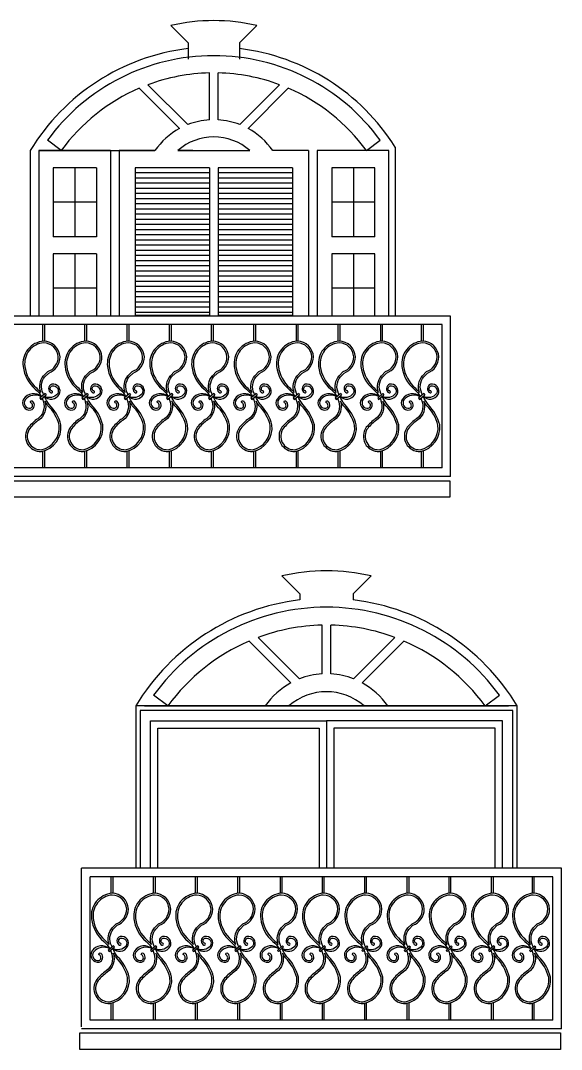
# Model space of a CAD drawing. Header units: millimetres. Extents: x 765.99 to 775.3, y 174.84 to 180.82.
# Drawn here: x 772.15 to 775.3, y 174.84 to 180.82 of the extents above; entities that cross this region are included whole.
import ezdxf

# ---------------------------------------------------------------- set-up
doc = ezdxf.new("R2010")
doc.units = ezdxf.units.MM
doc.header["$MEASUREMENT"] = 0
doc.layers.add('alvenaria', color=5, linetype='Continuous')
doc.layers.add('janela', color=1, linetype='Continuous')

msp = doc.modelspace()

# ---------------------------------------------------------------- linework, layer by layer
at = {"color": 2}
for p, q in [((773.0249, 180.7889), (773.1249, 180.6889)), ((773.5249, 180.7889), (773.4249, 180.6889)), ((773.1249, 180.6889), (773.1249, 180.5934)), ((773.4249, 180.6889), (773.4249, 180.5934)), ((773.2499, 180.2409), (773.2499, 180.5136)), ((773.2999, 180.2409), (773.2999, 180.5136)), ((773.0755, 180.1909), (772.8416, 180.4247)), ((773.1238, 180.2133), (772.8921, 180.4449)), ((773.426, 180.2133), (773.6576, 180.4449)), ((773.4743, 180.1909), (773.7081, 180.4247)), ((772.3875, 180.0622), (772.3073, 180.122)), ((774.1622, 180.0622), (774.2424, 180.122)), ((772.2076, 180.0622), (772.2076, 179.1012)), ((772.2576, 180.0622), (772.2576, 179.1012)), ((772.6749, 180.0622), (772.2576, 180.0622)), ((772.2576, 180.0622), (772.9322, 180.0622)), ((772.6749, 180.0622), (772.6749, 179.1012)), ((772.7249, 180.0622), (772.7249, 179.1012)), ((772.8178, 180.0622), (772.7249, 180.0622)), ((772.9322, 180.0622), (772.8178, 180.0622)), ((773.1537, 180.0622), (773.065, 180.0622)), ((773.065, 180.0622), (773.4847, 180.0622)), ((773.7319, 180.0622), (773.6175, 180.0622)), ((773.8249, 180.0622), (773.7319, 180.0622)), ((773.8249, 180.0622), (773.8249, 179.1012)), ((773.8749, 180.0622), (773.8749, 179.1012)), ((774.2922, 180.0622), (773.8749, 180.0622)), ((774.2922, 179.1012), (774.2922, 180.0622)), ((774.3293, 180.083), (774.3293, 179.1012)), ((774.6518, 179.1012), (771.8613, 179.1012)), ((774.6518, 178.1685), (774.6518, 179.1012)), ((774.6018, 179.0512), (771.9113, 179.0512)), ((772.281, 178.9554), (772.281, 179.0512)), ((772.292, 178.9554), (772.292, 179.0512)), ((772.5249, 178.9554), (772.5249, 179.0512)), ((772.5359, 178.9554), (772.5359, 179.0512)), ((772.7714, 178.9554), (772.7714, 179.0512)), ((772.7824, 178.9554), (772.7824, 179.0512)), ((773.0178, 178.9554), (773.0178, 179.0512)), ((773.0288, 178.9554), (773.0288, 179.0512)), ((773.2617, 178.9554), (773.2617, 179.0512)), ((773.2728, 178.9554), (773.2728, 179.0512)), ((773.5082, 178.9554), (773.5082, 179.0512)), ((773.5192, 178.9554), (773.5192, 179.0512)), ((773.7547, 178.9554), (773.7547, 179.0512)), ((773.7657, 178.9554), (773.7657, 179.0512)), ((773.9986, 178.9554), (773.9986, 179.0512)), ((774.0096, 178.9554), (774.0096, 179.0512)), ((774.245, 178.9554), (774.245, 179.0512)), ((774.2561, 178.9554), (774.2561, 179.0512)), ((774.4832, 178.9554), (774.4832, 179.0512)), ((774.4943, 178.9554), (774.4943, 179.0512)), ((774.6018, 178.2185), (774.6018, 179.0512)), ((772.2938, 178.6509), (772.2634, 178.6235)), ((772.2634, 178.6235), (772.2691, 178.6171)), ((772.2691, 178.6171), (772.2998, 178.6442)), ((772.2938, 178.6509), (772.2998, 178.6442)), ((772.5377, 178.6509), (772.5073, 178.6235)), ((772.5073, 178.6235), (772.513, 178.6171)), ((772.513, 178.6171), (772.5437, 178.6442)), ((772.5377, 178.6509), (772.5437, 178.6442)), ((772.7842, 178.6509), (772.7538, 178.6235)), ((772.7538, 178.6235), (772.7595, 178.6171)), ((772.7595, 178.6171), (772.7902, 178.6442)), ((772.7842, 178.6509), (772.7902, 178.6442)), ((773.0306, 178.6509), (773.0002, 178.6235)), ((773.0002, 178.6235), (773.006, 178.6171)), ((773.006, 178.6171), (773.0366, 178.6442)), ((773.0306, 178.6509), (773.0366, 178.6442)), ((773.2746, 178.6509), (773.2442, 178.6235)), ((773.2442, 178.6235), (773.2499, 178.6171)), ((773.2499, 178.6171), (773.2806, 178.6442)), ((773.2746, 178.6509), (773.2806, 178.6442)), ((773.521, 178.6509), (773.4906, 178.6235)), ((773.4906, 178.6235), (773.4963, 178.6171)), ((773.4963, 178.6171), (773.527, 178.6442)), ((773.521, 178.6509), (773.527, 178.6442)), ((773.7675, 178.6509), (773.7371, 178.6235)), ((773.7371, 178.6235), (773.7428, 178.6171)), ((773.7428, 178.6171), (773.7735, 178.6442)), ((773.7675, 178.6509), (773.7735, 178.6442)), ((774.0114, 178.6509), (773.981, 178.6235)), ((773.981, 178.6235), (773.9867, 178.6171)), ((773.9867, 178.6171), (774.0174, 178.6442)), ((774.0114, 178.6509), (774.0174, 178.6442)), ((774.2579, 178.6509), (774.2275, 178.6235)), ((774.2275, 178.6235), (774.2332, 178.6171)), ((774.2332, 178.6171), (774.2638, 178.6442)), ((774.2579, 178.6509), (774.2638, 178.6442)), ((774.4961, 178.6509), (774.4656, 178.6235)), ((774.4656, 178.6235), (774.4714, 178.6171)), ((774.4714, 178.6171), (774.502, 178.6442)), ((774.4961, 178.6509), (774.502, 178.6442)), ((772.281, 178.2212), (772.281, 178.317)), ((772.292, 178.2212), (772.292, 178.317)), ((772.5249, 178.2212), (772.5249, 178.317)), ((772.5359, 178.2212), (772.5359, 178.317)), ((772.7714, 178.2212), (772.7714, 178.317)), ((772.7824, 178.2212), (772.7824, 178.317)), ((773.0178, 178.2212), (773.0178, 178.317)), ((773.0288, 178.2212), (773.0288, 178.317)), ((773.2617, 178.2212), (773.2617, 178.317)), ((773.2728, 178.2212), (773.2728, 178.317)), ((773.5082, 178.2212), (773.5082, 178.317)), ((773.5192, 178.2212), (773.5192, 178.317)), ((773.7547, 178.2212), (773.7547, 178.317)), ((773.7657, 178.2212), (773.7657, 178.317)), ((773.9986, 178.2212), (773.9986, 178.317)), ((774.0096, 178.2212), (774.0096, 178.317)), ((774.245, 178.2212), (774.245, 178.317)), ((774.2561, 178.2212), (774.2561, 178.317)), ((774.4832, 178.2212), (774.4832, 178.317)), ((774.4943, 178.2212), (774.4943, 178.317)), ((774.6018, 178.2185), (771.9113, 178.2185)), ((774.6518, 178.1685), (771.8613, 178.1685)), ((773.6702, 177.5913), (773.7741, 177.4874)), ((774.1898, 177.5913), (774.0859, 177.4874)), ((773.7741, 177.4874), (773.7741, 177.4519)), ((774.0859, 177.4874), (774.0859, 177.4519)), ((773.904, 177.0219), (773.904, 177.3052)), ((773.956, 177.0219), (773.956, 177.3052)), ((773.773, 176.9932), (773.5323, 177.2339)), ((774.087, 176.9932), (774.3277, 177.2339)), ((773.7228, 176.9699), (773.4798, 177.2129)), ((774.1372, 176.9699), (774.3802, 177.2129)), ((773.0079, 176.8361), (772.9246, 176.8983)), ((774.8521, 176.8361), (774.9354, 176.8983)), ((772.8728, 176.8361), (773.3065, 176.8361)), ((772.9066, 176.8361), (774.9536, 176.8361)), ((772.9066, 176.8361), (774.9536, 176.8361)), ((773.3585, 176.8361), (773.455, 176.8361)), ((773.455, 176.8361), (773.5739, 176.8361)), ((774.1481, 176.8361), (773.7119, 176.8361)), ((774.0559, 176.8361), (774.1481, 176.8361)), ((774.9872, 176.8361), (774.286, 176.8361)), ((774.286, 176.8361), (774.4049, 176.8361)), ((774.4049, 176.8361), (774.5015, 176.8361)), ((774.5535, 176.8361), (774.9872, 176.8361)), ((772.5054, 174.972), (772.5054, 175.8932)), ((775.2959, 175.8932), (772.5054, 175.8932)), ((775.2959, 174.9605), (775.2959, 175.8932)), ((772.5554, 175.0105), (772.5554, 175.8432)), ((775.2459, 175.8432), (772.5554, 175.8432)), ((772.5554, 175.0105), (772.5554, 175.8432)), ((775.2459, 175.8432), (772.5554, 175.8432)), ((772.6786, 175.7474), (772.6786, 175.8432)), ((772.6896, 175.7474), (772.6896, 175.8432)), ((772.925, 175.7474), (772.925, 175.8432)), ((772.936, 175.7474), (772.936, 175.8432)), ((773.1689, 175.7474), (773.1689, 175.8432)), ((773.18, 175.7474), (773.18, 175.8432)), ((773.4154, 175.7474), (773.4154, 175.8432)), ((773.4264, 175.7474), (773.4264, 175.8432)), ((773.6618, 175.7474), (773.6618, 175.8432)), ((773.6729, 175.7474), (773.6729, 175.8432)), ((773.9058, 175.7474), (773.9058, 175.8432)), ((773.9168, 175.7474), (773.9168, 175.8432)), ((774.1522, 175.7474), (774.1522, 175.8432)), ((774.1633, 175.7474), (774.1633, 175.8432)), ((774.3987, 175.7474), (774.3987, 175.8432)), ((774.4097, 175.7474), (774.4097, 175.8432)), ((774.6426, 175.7474), (774.6426, 175.8432)), ((774.6537, 175.7474), (774.6537, 175.8432)), ((774.8891, 175.7474), (774.8891, 175.8432)), ((774.9001, 175.7474), (774.9001, 175.8432)), ((775.1273, 175.7474), (775.1273, 175.8432)), ((775.1383, 175.7474), (775.1383, 175.8432)), ((775.2459, 175.0105), (775.2459, 175.8432)), ((775.2459, 175.0105), (775.2459, 175.8432)), ((772.6914, 175.443), (772.661, 175.4155)), ((772.6667, 175.4091), (772.6974, 175.4362)), ((772.6914, 175.443), (772.6974, 175.4362)), ((772.9378, 175.443), (772.9074, 175.4155)), ((772.9131, 175.4091), (772.9438, 175.4362)), ((772.9378, 175.443), (772.9438, 175.4362)), ((773.1818, 175.443), (773.1514, 175.4155)), ((773.1571, 175.4091), (773.1877, 175.4362)), ((773.1818, 175.443), (773.1877, 175.4362)), ((773.4282, 175.443), (773.3978, 175.4155)), ((773.4035, 175.4091), (773.4342, 175.4362)), ((773.4282, 175.443), (773.4342, 175.4362)), ((773.6747, 175.443), (773.6443, 175.4155)), ((773.65, 175.4091), (773.6807, 175.4362)), ((773.6747, 175.443), (773.6807, 175.4362)), ((773.9186, 175.443), (773.8882, 175.4155)), ((773.8939, 175.4091), (773.9246, 175.4362)), ((773.9186, 175.443), (773.9246, 175.4362)), ((774.1651, 175.443), (774.1346, 175.4155)), ((774.1404, 175.4091), (774.171, 175.4362)), ((774.1651, 175.443), (774.171, 175.4362)), ((774.4115, 175.443), (774.3811, 175.4155)), ((774.3868, 175.4091), (774.4175, 175.4362)), ((774.4115, 175.443), (774.4175, 175.4362)), ((774.6555, 175.443), (774.625, 175.4155)), ((774.6308, 175.4091), (774.6614, 175.4362)), ((774.6555, 175.443), (774.6614, 175.4362)), ((774.9019, 175.443), (774.8715, 175.4155)), ((774.8772, 175.4091), (774.9079, 175.4362)), ((774.9019, 175.443), (774.9079, 175.4362)), ((775.1401, 175.443), (775.1097, 175.4155)), ((775.1154, 175.4091), (775.1461, 175.4362)), ((775.1401, 175.443), (775.1461, 175.4362)), ((772.661, 175.4155), (772.6667, 175.4091)), ((772.9074, 175.4155), (772.9131, 175.4091)), ((773.1514, 175.4155), (773.1571, 175.4091)), ((773.3978, 175.4155), (773.4035, 175.4091)), ((773.6443, 175.4155), (773.65, 175.4091)), ((773.8882, 175.4155), (773.8939, 175.4091)), ((774.1346, 175.4155), (774.1404, 175.4091)), ((774.3811, 175.4155), (774.3868, 175.4091)), ((774.625, 175.4155), (774.6308, 175.4091)), ((774.8715, 175.4155), (774.8772, 175.4091)), ((775.1097, 175.4155), (775.1154, 175.4091)), ((772.6786, 175.0132), (772.6786, 175.109)), ((772.6896, 175.0132), (772.6896, 175.109)), ((772.925, 175.0132), (772.925, 175.109)), ((772.936, 175.0132), (772.936, 175.109)), ((773.1689, 175.0132), (773.1689, 175.109)), ((773.18, 175.0132), (773.18, 175.109)), ((773.4154, 175.0132), (773.4154, 175.109)), ((773.4264, 175.0132), (773.4264, 175.109)), ((773.6618, 175.0132), (773.6618, 175.109)), ((773.6729, 175.0132), (773.6729, 175.109)), ((773.9058, 175.0132), (773.9058, 175.109)), ((773.9168, 175.0132), (773.9168, 175.109)), ((774.1522, 175.0132), (774.1522, 175.109)), ((774.1633, 175.0132), (774.1633, 175.109)), ((774.3987, 175.0132), (774.3987, 175.109)), ((774.4097, 175.0132), (774.4097, 175.109)), ((774.6426, 175.0132), (774.6426, 175.109)), ((774.6537, 175.0132), (774.6537, 175.109)), ((774.8891, 175.0132), (774.8891, 175.109)), ((774.9001, 175.0132), (774.9001, 175.109)), ((775.1273, 175.0132), (775.1273, 175.109)), ((775.1383, 175.0132), (775.1383, 175.109)), ((775.2959, 174.9605), (772.5054, 174.9605)), ((775.2459, 175.0105), (772.5554, 175.0105)), ((775.2459, 175.0105), (772.5554, 175.0105))]:
    msp.add_line(p, q, dxfattribs=at)
at = {"color": 2, "extrusion": (0, 0, -1)}
for p, q in [((774.8679, 176.8361), (772.8209, 176.8361)), ((772.8209, 176.8361), (772.8209, 175.893)), ((772.8209, 176.8361), (772.8209, 175.893)), ((775.0393, 176.8361), (772.8209, 176.8361)), ((775.0393, 175.893), (775.0393, 176.8361)), ((772.9495, 175.893), (772.9495, 176.7075)), ((772.9495, 176.7075), (773.8872, 176.7075)), ((773.8872, 176.7075), (773.8872, 175.893)), ((773.973, 176.7075), (773.973, 175.893)), ((774.9107, 176.7075), (773.973, 176.7075)), ((774.9107, 175.893), (774.9107, 176.7075))]:
    msp.add_line(p, q, dxfattribs=at)
at = {"color": 2}
for points in [[(772.2929, 178.748), (772.3149, 178.7694, 0.306931), (772.3808, 178.8638, 0.397058), (772.2858, 178.9554, 0.432102), (772.1664, 178.8072, 0.188345), (772.2371, 178.6759, -0.111789), (772.2731, 178.6323, -0.111789)], [(772.5369, 178.748), (772.5588, 178.7694, 0.306931), (772.6247, 178.8638, 0.397058), (772.5297, 178.9554, 0.432102), (772.4103, 178.8072, 0.188345), (772.481, 178.6759, -0.111789), (772.517, 178.6323, -0.111789)], [(772.7833, 178.748), (772.8052, 178.7694, 0.306931), (772.8711, 178.8638, 0.397058), (772.7762, 178.9554, 0.432102), (772.6568, 178.8072, 0.188345), (772.7275, 178.6759, -0.111789), (772.7635, 178.6323, -0.111789)], [(773.0298, 178.748), (773.0517, 178.7694, 0.306931), (773.1176, 178.8638, 0.397058), (773.0226, 178.9554, 0.432102), (772.9032, 178.8072, 0.188345), (772.9739, 178.6759, -0.111789), (773.0099, 178.6323, -0.111789)], [(773.2737, 178.748), (773.2956, 178.7694, 0.306931), (773.3615, 178.8638, 0.397058), (773.2666, 178.9554, 0.432102), (773.1472, 178.8072, 0.188345), (773.2179, 178.6759, -0.111789), (773.2539, 178.6323, -0.111789)], [(773.5202, 178.748), (773.5421, 178.7694, 0.306931), (773.608, 178.8638, 0.397058), (773.513, 178.9554, 0.432102), (773.3936, 178.8072, 0.188345), (773.4643, 178.6759, -0.111789), (773.5003, 178.6323, -0.111789)], [(773.7666, 178.748), (773.7885, 178.7694, 0.306931), (773.8544, 178.8638, 0.397058), (773.7595, 178.9554, 0.432102), (773.6401, 178.8072, 0.188345), (773.7108, 178.6759, -0.111789), (773.7468, 178.6323, -0.111789)], [(774.0106, 178.748), (774.0325, 178.7694, 0.306931), (774.0984, 178.8638, 0.397058), (774.0034, 178.9554, 0.432102), (773.884, 178.8072, 0.188345), (773.9547, 178.6759, -0.111789), (773.9907, 178.6323, -0.111789)], [(774.257, 178.748), (774.2789, 178.7694, 0.306931), (774.3448, 178.8638, 0.397058), (774.2499, 178.9554, 0.432102), (774.1305, 178.8072, 0.188345), (774.2012, 178.6759, -0.111789), (774.2372, 178.6323, -0.111789)], [(774.4952, 178.748), (774.5171, 178.7694, 0.306931), (774.583, 178.8638, 0.397058), (774.4881, 178.9554, 0.432102), (774.3686, 178.8072, 0.188345), (774.4394, 178.6759, -0.111789), (774.4753, 178.6323, -0.111789)], [(772.2857, 178.6437, -0.00785), (772.2822, 178.6521, -0.291434), (772.2929, 178.748)], [(772.5296, 178.6437, -0.00785), (772.5261, 178.6521, -0.291434), (772.5369, 178.748)], [(772.7761, 178.6437, -0.00785), (772.7726, 178.6521, -0.291434), (772.7833, 178.748)], [(773.0225, 178.6437, -0.00785), (773.019, 178.6521, -0.291434), (773.0298, 178.748)], [(773.2665, 178.6437, -0.00785), (773.263, 178.6521, -0.291434), (773.2737, 178.748)], [(773.5129, 178.6437, -0.00785), (773.5094, 178.6521, -0.291434), (773.5202, 178.748)], [(773.7594, 178.6437, -0.00785), (773.7559, 178.6521, -0.291434), (773.7666, 178.748)], [(774.0033, 178.6437, -0.00785), (773.9998, 178.6521, -0.291434), (774.0106, 178.748)], [(774.2498, 178.6437, -0.00785), (774.2463, 178.6521, -0.291434), (774.257, 178.748)], [(774.488, 178.6437, -0.00785), (774.4845, 178.6521, -0.291434), (774.4952, 178.748)], [(772.2895, 178.6351, 0.498485), (772.3762, 178.6461, 0.635174), (772.3328, 178.7047, 0.672054), (772.3295, 178.6543, 1.414172), (772.3299, 178.6659, -0.564424), (772.3354, 178.695, -0.626327), (772.3675, 178.651, -0.378639), (772.2895, 178.6351, 0.497563)], [(772.5335, 178.6351, 0.498485), (772.6202, 178.6461, 0.635174), (772.5768, 178.7047, 0.672054), (772.5734, 178.6543, 1.414172), (772.5738, 178.6659, -0.564424), (772.5794, 178.695, -0.626327), (772.6114, 178.651, -0.378639), (772.5335, 178.6351, 0.497563)], [(772.7799, 178.6351, 0.498485), (772.8666, 178.6461, 0.635174), (772.8232, 178.7047, 0.672054), (772.8199, 178.6543, 1.414172), (772.8203, 178.6659, -0.564424), (772.8258, 178.695, -0.626327), (772.8579, 178.651, -0.378639), (772.7799, 178.6351, 0.497563)], [(773.0264, 178.6351, 0.498485), (773.1131, 178.6461, 0.635174), (773.0697, 178.7047, 0.672054), (773.0663, 178.6543, 1.414172), (773.0667, 178.6659, -0.564424), (773.0723, 178.695, -0.626327), (773.1043, 178.651, -0.378639), (773.0264, 178.6351, 0.497563)], [(773.2703, 178.6351, 0.498485), (773.357, 178.6461, 0.635174), (773.3136, 178.7047, 0.672054), (773.3103, 178.6543, 1.414172), (773.3107, 178.6659, -0.564424), (773.3162, 178.695, -0.626327), (773.3483, 178.651, -0.378639), (773.2703, 178.6351, 0.497563)], [(773.5168, 178.6351, 0.498485), (773.6035, 178.6461, 0.635174), (773.5601, 178.7047, 0.672054), (773.5567, 178.6543, 1.414172), (773.5571, 178.6659, -0.564424), (773.5627, 178.695, -0.626327), (773.5947, 178.651, -0.378639), (773.5168, 178.6351, 0.497563)], [(773.7632, 178.6351, 0.498485), (773.8499, 178.6461, 0.635174), (773.8065, 178.7047, 0.672054), (773.8032, 178.6543, 1.414172), (773.8036, 178.6659, -0.564424), (773.8091, 178.695, -0.626327), (773.8412, 178.651, -0.378639), (773.7632, 178.6351, 0.497563)], [(774.0072, 178.6351, 0.498485), (774.0939, 178.6461, 0.635174), (774.0505, 178.7047, 0.672054), (774.0471, 178.6543, 1.414172), (774.0475, 178.6659, -0.564424), (774.0531, 178.695, -0.626327), (774.0851, 178.651, -0.378639), (774.0072, 178.6351, 0.497563)], [(774.2536, 178.6351, 0.498485), (774.3403, 178.6461, 0.635174), (774.2969, 178.7047, 0.672054), (774.2936, 178.6543, 1.414172), (774.294, 178.6659, -0.564424), (774.2995, 178.695, -0.626327), (774.3316, 178.651, -0.378639), (774.2536, 178.6351, 0.497563)], [(774.4918, 178.6351, 0.498485), (774.5785, 178.6461, 0.635174), (774.5351, 178.7047, 0.672054), (774.5318, 178.6543, 1.414172), (774.5322, 178.6659, -0.564424), (774.5377, 178.695, -0.626327), (774.5697, 178.651, -0.378639), (774.4918, 178.6351, 0.497563)], [(772.2731, 178.6323, 0.461468), (772.1691, 178.6191, 0.650432), (772.2113, 178.5555, 0.57503), (772.2223, 178.6053, 0.502984)], [(772.2731, 178.6323, 0.362754), (772.1775, 178.6137, 0.643667), (772.2091, 178.5653, 0.675031), (772.2117, 178.5973, -1.273672), (772.2223, 178.6053)], [(772.2769, 178.624, -0.044703), (772.2838, 178.6022, -0.324841), (772.2515, 178.5048, 0.068727), (772.1974, 178.4548, 0.636143), (772.2731, 178.3147, 0.391481), (772.3858, 178.4684, 0.133262), (772.3183, 178.5869, -0.048473), (772.2895, 178.6351, -0.048473)], [(772.517, 178.6323, 0.461468), (772.413, 178.6191, 0.650432), (772.4552, 178.5555, 0.57503), (772.4662, 178.6053, 0.502984)], [(772.517, 178.6323, 0.362754), (772.4214, 178.6137, 0.643667), (772.453, 178.5653, 0.675031), (772.4556, 178.5973, -1.273672), (772.4662, 178.6053)], [(772.5208, 178.624, -0.044703), (772.5277, 178.6022, -0.324841), (772.4954, 178.5048, 0.068727), (772.4414, 178.4548, 0.636143), (772.5171, 178.3147, 0.391481), (772.6297, 178.4684, 0.133262), (772.5623, 178.5869, -0.048473), (772.5335, 178.6351, -0.048473)], [(772.7635, 178.6323, 0.461468), (772.6595, 178.6191, 0.650432), (772.7017, 178.5555, 0.57503), (772.7127, 178.6053, 0.502984)], [(772.7635, 178.6323, 0.362754), (772.6679, 178.6137, 0.643667), (772.6995, 178.5653, 0.675031), (772.7021, 178.5973, -1.273672), (772.7127, 178.6053)], [(772.7673, 178.624, -0.044703), (772.7742, 178.6022, -0.324841), (772.7419, 178.5048, 0.068727), (772.6878, 178.4548, 0.636143), (772.7635, 178.3147, 0.391481), (772.8762, 178.4684, 0.133262), (772.8087, 178.5869, -0.048473), (772.7799, 178.6351, -0.048473)], [(773.0099, 178.6323, 0.461468), (772.906, 178.6191, 0.650432), (772.9481, 178.5555, 0.57503), (772.9591, 178.6053, 0.502984)], [(773.0099, 178.6323, 0.362754), (772.9144, 178.6137, 0.643667), (772.9459, 178.5653, 0.675031), (772.9485, 178.5973, -1.273672), (772.9591, 178.6053)], [(773.0138, 178.624, -0.044703), (773.0206, 178.6022, -0.324841), (772.9883, 178.5048, 0.068727), (772.9343, 178.4548, 0.636143), (773.01, 178.3147, 0.391481), (773.1226, 178.4684, 0.133262), (773.0552, 178.5869, -0.048473), (773.0264, 178.6351, -0.048473)], [(773.2539, 178.6323, 0.461468), (773.1499, 178.6191, 0.650432), (773.1921, 178.5555, 0.57503), (773.2031, 178.6053, 0.502984)], [(773.2539, 178.6323, 0.362754), (773.1583, 178.6137, 0.643667), (773.1898, 178.5653, 0.675031), (773.1925, 178.5973, -1.273672), (773.2031, 178.6053)], [(773.2577, 178.624, -0.044703), (773.2646, 178.6022, -0.324841), (773.2323, 178.5048, 0.068727), (773.1782, 178.4548, 0.636143), (773.2539, 178.3147, 0.391481), (773.3665, 178.4684, 0.133262), (773.2991, 178.5869, -0.048473), (773.2703, 178.6351, -0.048473)], [(773.5003, 178.6323, 0.461468), (773.3963, 178.6191, 0.650432), (773.4385, 178.5555, 0.57503), (773.4495, 178.6053, 0.502984)], [(773.5003, 178.6323, 0.362754), (773.4047, 178.6137, 0.643667), (773.4363, 178.5653, 0.675031), (773.4389, 178.5973, -1.273672), (773.4495, 178.6053)], [(773.5041, 178.624, -0.044703), (773.511, 178.6022, -0.324841), (773.4787, 178.5048, 0.068727), (773.4247, 178.4548, 0.636143), (773.5004, 178.3147, 0.391481), (773.613, 178.4684, 0.133262), (773.5456, 178.5869, -0.048473), (773.5168, 178.6351, -0.048473)], [(773.7468, 178.6323, 0.461468), (773.6428, 178.6191, 0.650432), (773.685, 178.5555, 0.57503), (773.696, 178.6053, 0.502984)], [(773.7468, 178.6323, 0.362754), (773.6512, 178.6137, 0.643667), (773.6828, 178.5653, 0.675031), (773.6854, 178.5973, -1.273672), (773.696, 178.6053)], [(773.7506, 178.624, -0.044703), (773.7575, 178.6022, -0.324841), (773.7252, 178.5048, 0.068727), (773.6711, 178.4548, 0.636143), (773.7468, 178.3147, 0.391481), (773.8595, 178.4684, 0.133262), (773.792, 178.5869, -0.048473), (773.7632, 178.6351, -0.048473)], [(773.9907, 178.6323, 0.461468), (773.8867, 178.6191, 0.650432), (773.9289, 178.5555, 0.57503), (773.9399, 178.6053, 0.502984)], [(773.9907, 178.6323, 0.362754), (773.8951, 178.6137, 0.643667), (773.9267, 178.5653, 0.675031), (773.9293, 178.5973, -1.273672), (773.9399, 178.6053)], [(773.9945, 178.624, -0.044703), (774.0014, 178.6022, -0.324841), (773.9691, 178.5048, 0.068727), (773.9151, 178.4548, 0.636143), (773.9908, 178.3147, 0.391481), (774.1034, 178.4684, 0.133262), (774.0359, 178.5869, -0.048473), (774.0072, 178.6351, -0.048473)], [(774.2372, 178.6323, 0.461468), (774.1332, 178.6191, 0.650432), (774.1754, 178.5555, 0.57503), (774.1864, 178.6053, 0.502984)], [(774.2372, 178.6323, 0.362754), (774.1416, 178.6137, 0.643667), (774.1731, 178.5653, 0.675031), (774.1758, 178.5973, -1.273672), (774.1864, 178.6053)], [(774.241, 178.624, -0.044703), (774.2479, 178.6022, -0.324841), (774.2156, 178.5048, 0.068727), (774.1615, 178.4548, 0.636143), (774.2372, 178.3147, 0.391481), (774.3498, 178.4684, 0.133262), (774.2824, 178.5869, -0.048473), (774.2536, 178.6351, -0.048473)], [(774.4753, 178.6323, 0.461468), (774.3714, 178.6191, 0.650432), (774.4135, 178.5555, 0.57503), (774.4246, 178.6053, 0.502984)], [(774.4753, 178.6323, 0.362754), (774.3798, 178.6137, 0.643667), (774.4113, 178.5653, 0.675031), (774.414, 178.5973, -1.273672), (774.4246, 178.6053)], [(774.4792, 178.624, -0.044703), (774.4861, 178.6022, -0.324841), (774.4538, 178.5048, 0.068727), (774.3997, 178.4548, 0.636143), (774.4754, 178.3147, 0.391481), (774.588, 178.4684, 0.133262), (774.5206, 178.5869, -0.048473), (774.4918, 178.6351, -0.048473)], [(772.6905, 175.54), (772.7124, 175.5614, 0.306931), (772.7783, 175.6558, 0.397058), (772.6834, 175.7474, 0.432102), (772.564, 175.5992, 0.188345), (772.6347, 175.4679, -0.111789), (772.6707, 175.4243, -0.111789)], [(772.937, 175.54), (772.9589, 175.5614, 0.306931), (773.0248, 175.6558, 0.397058), (772.9298, 175.7474, 0.432102), (772.8104, 175.5992, 0.188345), (772.8811, 175.4679, -0.111789), (772.9171, 175.4243, -0.111789)], [(773.1809, 175.54), (773.2028, 175.5614, 0.306931), (773.2687, 175.6558, 0.397058), (773.1738, 175.7474, 0.432102), (773.0543, 175.5992, 0.188345), (773.1251, 175.4679, -0.111789), (773.1611, 175.4243, -0.111789)], [(773.4274, 175.54), (773.4493, 175.5614, 0.306931), (773.5152, 175.6558, 0.397058), (773.4202, 175.7474, 0.432102), (773.3008, 175.5992, 0.188345), (773.3715, 175.4679, -0.111789), (773.4075, 175.4243, -0.111789)], [(773.6738, 175.54), (773.6957, 175.5614, 0.306931), (773.7616, 175.6558, 0.397058), (773.6667, 175.7474, 0.432102), (773.5473, 175.5992, 0.188345), (773.618, 175.4679, -0.111789), (773.654, 175.4243, -0.111789)], [(773.9178, 175.54), (773.9397, 175.5614, 0.306931), (774.0056, 175.6558, 0.397058), (773.9106, 175.7474, 0.432102), (773.7912, 175.5992, 0.188345), (773.8619, 175.4679, -0.111789), (773.8979, 175.4243, -0.111789)], [(774.1642, 175.54), (774.1861, 175.5614, 0.306931), (774.252, 175.6558, 0.397058), (774.1571, 175.7474, 0.432102), (774.0376, 175.5992, 0.188345), (774.1084, 175.4679, -0.111789), (774.1444, 175.4243, -0.111789)], [(774.4107, 175.54), (774.4326, 175.5614, 0.306931), (774.4985, 175.6558, 0.397058), (774.4035, 175.7474, 0.432102), (774.2841, 175.5992, 0.188345), (774.3548, 175.4679, -0.111789), (774.3908, 175.4243, -0.111789)], [(774.6546, 175.54), (774.6765, 175.5614, 0.306931), (774.7424, 175.6558, 0.397058), (774.6475, 175.7474, 0.432102), (774.528, 175.5992, 0.188345), (774.5988, 175.4679, -0.111789), (774.6347, 175.4243, -0.111789)], [(774.9011, 175.54), (774.923, 175.5614, 0.306931), (774.9889, 175.6558, 0.397058), (774.8939, 175.7474, 0.432102), (774.7745, 175.5992, 0.188345), (774.8452, 175.4679, -0.111789), (774.8812, 175.4243, -0.111789)], [(775.1392, 175.54), (775.1612, 175.5614, 0.306931), (775.2271, 175.6558, 0.397058), (775.1321, 175.7474, 0.432102), (775.0127, 175.5992, 0.188345), (775.0834, 175.4679, -0.111789), (775.1194, 175.4243, -0.111789)], [(772.6833, 175.4357, -0.00785), (772.6798, 175.4441, -0.291434), (772.6905, 175.54)], [(772.6871, 175.4271, 0.498485), (772.7738, 175.4381, 0.635174), (772.7304, 175.4967, 0.672054), (772.7271, 175.4463, 1.414172), (772.7275, 175.458, -0.564424), (772.733, 175.487, -0.626327), (772.7651, 175.443, -0.378639), (772.6871, 175.4271, 0.497563)], [(772.9297, 175.4357, -0.00785), (772.9262, 175.4441, -0.291434), (772.937, 175.54)], [(772.9336, 175.4271, 0.498485), (773.0203, 175.4381, 0.635174), (772.9769, 175.4967, 0.672054), (772.9735, 175.4463, 1.414172), (772.9739, 175.458, -0.564424), (772.9795, 175.487, -0.626327), (773.0115, 175.443, -0.378639), (772.9336, 175.4271, 0.497563)], [(773.1737, 175.4357, -0.00785), (773.1702, 175.4441, -0.291434), (773.1809, 175.54)], [(773.1775, 175.4271, 0.498485), (773.2642, 175.4381, 0.635174), (773.2208, 175.4967, 0.672054), (773.2175, 175.4463, 1.414172), (773.2179, 175.458, -0.564424), (773.2234, 175.487, -0.626327), (773.2555, 175.443, -0.378639), (773.1775, 175.4271, 0.497563)], [(773.4201, 175.4357, -0.00785), (773.4166, 175.4441, -0.291434), (773.4274, 175.54)], [(773.424, 175.4271, 0.498485), (773.5107, 175.4381, 0.635174), (773.4673, 175.4967, 0.672054), (773.4639, 175.4463, 1.414172), (773.4643, 175.458, -0.564424), (773.4699, 175.487, -0.626327), (773.5019, 175.443, -0.378639), (773.424, 175.4271, 0.497563)], [(773.6666, 175.4357, -0.00785), (773.6631, 175.4441, -0.291434), (773.6738, 175.54)], [(773.6704, 175.4271, 0.498485), (773.7571, 175.4381, 0.635174), (773.7137, 175.4967, 0.672054), (773.7104, 175.4463, 1.414172), (773.7108, 175.458, -0.564424), (773.7163, 175.487, -0.626327), (773.7484, 175.443, -0.378639), (773.6704, 175.4271, 0.497563)], [(773.9105, 175.4357, -0.00785), (773.907, 175.4441, -0.291434), (773.9178, 175.54)], [(773.9144, 175.4271, 0.498485), (774.001, 175.4381, 0.635174), (773.9576, 175.4967, 0.672054), (773.9543, 175.4463, 1.414172), (773.9547, 175.458, -0.564424), (773.9603, 175.487, -0.626327), (773.9923, 175.443, -0.378639), (773.9144, 175.4271, 0.497563)], [(774.157, 175.4357, -0.00785), (774.1535, 175.4441, -0.291434), (774.1642, 175.54)], [(774.1608, 175.4271, 0.498485), (774.2475, 175.4381, 0.635174), (774.2041, 175.4967, 0.672054), (774.2008, 175.4463, 1.414172), (774.2012, 175.458, -0.564424), (774.2067, 175.487, -0.626327), (774.2388, 175.443, -0.378639), (774.1608, 175.4271, 0.497563)], [(774.4034, 175.4357, -0.00785), (774.3999, 175.4441, -0.291434), (774.4107, 175.54)], [(774.4073, 175.4271, 0.498485), (774.494, 175.4381, 0.635174), (774.4506, 175.4967, 0.672054), (774.4472, 175.4463, 1.414172), (774.4476, 175.458, -0.564424), (774.4532, 175.487, -0.626327), (774.4852, 175.443, -0.378639), (774.4073, 175.4271, 0.497563)], [(774.6474, 175.4357, -0.00785), (774.6439, 175.4441, -0.291434), (774.6546, 175.54)], [(774.6512, 175.4271, 0.498485), (774.7379, 175.4381, 0.635174), (774.6945, 175.4967, 0.672054), (774.6912, 175.4463, 1.414172), (774.6916, 175.458, -0.564424), (774.6971, 175.487, -0.626327), (774.7291, 175.443, -0.378639), (774.6512, 175.4271, 0.497563)], [(774.8938, 175.4357, -0.00785), (774.8903, 175.4441, -0.291434), (774.9011, 175.54)], [(774.8977, 175.4271, 0.498485), (774.9843, 175.4381, 0.635174), (774.9409, 175.4967, 0.672054), (774.9376, 175.4463, 1.414172), (774.938, 175.458, -0.564424), (774.9435, 175.487, -0.626327), (774.9756, 175.443, -0.378639), (774.8977, 175.4271, 0.497563)], [(775.132, 175.4357, -0.00785), (775.1285, 175.4441, -0.291434), (775.1392, 175.54)], [(775.1358, 175.4271, 0.498485), (775.2225, 175.4381, 0.635174), (775.1791, 175.4967, 0.672054), (775.1758, 175.4463, 1.414172), (775.1762, 175.458, -0.564424), (775.1817, 175.487, -0.626327), (775.2138, 175.443, -0.378639), (775.1358, 175.4271, 0.497563)], [(772.6707, 175.4243, 0.461468), (772.5667, 175.4111, 0.650432), (772.6089, 175.3475, 0.57503), (772.6199, 175.3973, 0.502984)], [(772.6707, 175.4243, 0.362754), (772.5751, 175.4057, 0.643667), (772.6067, 175.3573, 0.675031), (772.6093, 175.3893, -1.273672), (772.6199, 175.3973)], [(772.9171, 175.4243, 0.461468), (772.8131, 175.4111, 0.650432), (772.8553, 175.3475, 0.57503), (772.8663, 175.3973, 0.502984)], [(772.9171, 175.4243, 0.362754), (772.8215, 175.4057, 0.643667), (772.8531, 175.3573, 0.675031), (772.8557, 175.3893, -1.273672), (772.8663, 175.3973)], [(773.1611, 175.4243, 0.461468), (773.0571, 175.4111, 0.650432), (773.0993, 175.3475, 0.57503), (773.1103, 175.3973, 0.502984)], [(773.1611, 175.4243, 0.362754), (773.0655, 175.4057, 0.643667), (773.097, 175.3573, 0.675031), (773.0997, 175.3893, -1.273672), (773.1103, 175.3973)], [(773.4075, 175.4243, 0.461468), (773.3035, 175.4111, 0.650432), (773.3457, 175.3475, 0.57503), (773.3567, 175.3973, 0.502984)], [(773.4075, 175.4243, 0.362754), (773.3119, 175.4057, 0.643667), (773.3435, 175.3573, 0.675031), (773.3461, 175.3893, -1.273672), (773.3567, 175.3973)], [(773.654, 175.4243, 0.461468), (773.55, 175.4111, 0.650432), (773.5922, 175.3475, 0.57503), (773.6032, 175.3973, 0.502984)], [(773.654, 175.4243, 0.362754), (773.5584, 175.4057, 0.643667), (773.5899, 175.3573, 0.675031), (773.5926, 175.3893, -1.273672), (773.6032, 175.3973)], [(773.8979, 175.4243, 0.461468), (773.7939, 175.4111, 0.650432), (773.8361, 175.3475, 0.57503), (773.8471, 175.3973, 0.502984)], [(773.8979, 175.4243, 0.362754), (773.8023, 175.4057, 0.643667), (773.8339, 175.3573, 0.675031), (773.8365, 175.3893, -1.273672), (773.8471, 175.3973)], [(774.1444, 175.4243, 0.461468), (774.0404, 175.4111, 0.650432), (774.0826, 175.3475, 0.57503), (774.0936, 175.3973, 0.502984)], [(774.1444, 175.4243, 0.362754), (774.0488, 175.4057, 0.643667), (774.0803, 175.3573, 0.675031), (774.083, 175.3893, -1.273672), (774.0936, 175.3973)], [(774.3908, 175.4243, 0.461468), (774.2868, 175.4111, 0.650432), (774.329, 175.3475, 0.57503), (774.34, 175.3973, 0.502984)], [(774.3908, 175.4243, 0.362754), (774.2952, 175.4057, 0.643667), (774.3268, 175.3573, 0.675031), (774.3294, 175.3893, -1.273672), (774.34, 175.3973)], [(774.6347, 175.4243, 0.461468), (774.5308, 175.4111, 0.650432), (774.5729, 175.3475, 0.57503), (774.584, 175.3973, 0.502984)], [(774.6347, 175.4243, 0.362754), (774.5392, 175.4057, 0.643667), (774.5707, 175.3573, 0.675031), (774.5734, 175.3893, -1.273672), (774.584, 175.3973)], [(774.8812, 175.4243, 0.461468), (774.7772, 175.4111, 0.650432), (774.8194, 175.3475, 0.57503), (774.8304, 175.3973, 0.502984)], [(774.8812, 175.4243, 0.362754), (774.7856, 175.4057, 0.643667), (774.8172, 175.3573, 0.675031), (774.8198, 175.3893, -1.273672), (774.8304, 175.3973)], [(775.1194, 175.4243, 0.461468), (775.0154, 175.4111, 0.650432), (775.0576, 175.3475, 0.57503), (775.0686, 175.3973, 0.502984)], [(775.1194, 175.4243, 0.362754), (775.0238, 175.4057, 0.643667), (775.0554, 175.3573, 0.675031), (775.058, 175.3893, -1.273672), (775.0686, 175.3973)], [(772.6745, 175.416, -0.044703), (772.6814, 175.3942, -0.324841), (772.6491, 175.2968, 0.068727), (772.595, 175.2468, 0.636143), (772.6707, 175.1067, 0.391481), (772.7834, 175.2604, 0.133262), (772.7159, 175.379, -0.048473), (772.6871, 175.4271, -0.048473)], [(772.9209, 175.416, -0.044703), (772.9278, 175.3942, -0.324841), (772.8955, 175.2968, 0.068727), (772.8415, 175.2468, 0.636143), (772.9172, 175.1067, 0.391481), (773.0298, 175.2604, 0.133262), (772.9624, 175.379, -0.048473), (772.9336, 175.4271, -0.048473)], [(773.1649, 175.416, -0.044703), (773.1718, 175.3942, -0.324841), (773.1395, 175.2968, 0.068727), (773.0854, 175.2468, 0.636143), (773.1611, 175.1067, 0.391481), (773.2737, 175.2604, 0.133262), (773.2063, 175.379, -0.048473), (773.1775, 175.4271, -0.048473)], [(773.4113, 175.416, -0.044703), (773.4182, 175.3942, -0.324841), (773.3859, 175.2968, 0.068727), (773.3319, 175.2468, 0.636143), (773.4076, 175.1067, 0.391481), (773.5202, 175.2604, 0.133262), (773.4528, 175.379, -0.048473), (773.424, 175.4271, -0.048473)], [(773.6578, 175.416, -0.044703), (773.6647, 175.3942, -0.324841), (773.6324, 175.2968, 0.068727), (773.5783, 175.2468, 0.636143), (773.654, 175.1067, 0.391481), (773.7666, 175.2604, 0.133262), (773.6992, 175.379, -0.048473), (773.6704, 175.4271, -0.048473)], [(773.9017, 175.416, -0.044703), (773.9086, 175.3942, -0.324841), (773.8763, 175.2968, 0.068727), (773.8222, 175.2468, 0.636143), (773.8979, 175.1067, 0.391481), (774.0106, 175.2604, 0.133262), (773.9431, 175.379, -0.048473), (773.9144, 175.4271, -0.048473)], [(774.1482, 175.416, -0.044703), (774.1551, 175.3942, -0.324841), (774.1228, 175.2968, 0.068727), (774.0687, 175.2468, 0.636143), (774.1444, 175.1067, 0.391481), (774.257, 175.2604, 0.133262), (774.1896, 175.379, -0.048473), (774.1608, 175.4271, -0.048473)], [(774.3946, 175.416, -0.044703), (774.4015, 175.3942, -0.324841), (774.3692, 175.2968, 0.068727), (774.3152, 175.2468, 0.636143), (774.3909, 175.1067, 0.391481), (774.5035, 175.2604, 0.133262), (774.4361, 175.379, -0.048473), (774.4073, 175.4271, -0.048473)], [(774.6386, 175.416, -0.044703), (774.6455, 175.3942, -0.324841), (774.6132, 175.2968, 0.068727), (774.5591, 175.2468, 0.636143), (774.6348, 175.1067, 0.391481), (774.7474, 175.2604, 0.133262), (774.68, 175.379, -0.048473), (774.6512, 175.4271, -0.048473)], [(774.885, 175.416, -0.044703), (774.8919, 175.3942, -0.324841), (774.8596, 175.2968, 0.068727), (774.8055, 175.2468, 0.636143), (774.8812, 175.1067, 0.391481), (774.9939, 175.2604, 0.133262), (774.9264, 175.379, -0.048473), (774.8977, 175.4271, -0.048473)], [(775.1232, 175.416, -0.044703), (775.1301, 175.3942, -0.324841), (775.0978, 175.2968, 0.068727), (775.0437, 175.2468, 0.636143), (775.1194, 175.1067, 0.391481), (775.2321, 175.2604, 0.133262), (775.1646, 175.379, -0.048473), (775.1358, 175.4271, -0.048473)]]:
    msp.add_lwpolyline(points, format="xyb", dxfattribs=at)
for points in [[(772.2855, 178.7547), (772.3094, 178.778, 0.31199), (772.3708, 178.8636, 0.39456), (772.2861, 178.9454, 0.431196), (772.1763, 178.8085, 0.188154), (772.2434, 178.6837, 0.008793), (772.2689, 178.6578, -0.263429)], [(772.5295, 178.7547), (772.5533, 178.778, 0.31199), (772.6147, 178.8636, 0.39456), (772.5301, 178.9454, 0.431196), (772.4202, 178.8085, 0.188154), (772.4873, 178.6837, 0.008793), (772.5129, 178.6578, -0.263429)], [(772.7759, 178.7547), (772.7998, 178.778, 0.31199), (772.8611, 178.8636, 0.39456), (772.7765, 178.9454, 0.431196), (772.6667, 178.8085, 0.188154), (772.7338, 178.6837, 0.008793), (772.7593, 178.6578, -0.263429)], [(773.0224, 178.7547), (773.0462, 178.778, 0.31199), (773.1076, 178.8636, 0.39456), (773.023, 178.9454, 0.431196), (772.9131, 178.8085, 0.188154), (772.9802, 178.6837, 0.008793), (773.0058, 178.6578, -0.263429)], [(773.2663, 178.7547), (773.2902, 178.778, 0.31199), (773.3515, 178.8636, 0.39456), (773.2669, 178.9454, 0.431196), (773.1571, 178.8085, 0.188154), (773.2242, 178.6837, 0.008793), (773.2497, 178.6578, -0.263429)], [(773.5128, 178.7547), (773.5366, 178.778, 0.31199), (773.598, 178.8636, 0.39456), (773.5134, 178.9454, 0.431196), (773.4035, 178.8085, 0.188154), (773.4706, 178.6837, 0.008793), (773.4962, 178.6578, -0.263429)], [(773.7592, 178.7547), (773.7831, 178.778, 0.31199), (773.8444, 178.8636, 0.39456), (773.7598, 178.9454, 0.431196), (773.65, 178.8085, 0.188154), (773.7171, 178.6837, 0.008793), (773.7426, 178.6578, -0.263429)], [(774.0032, 178.7547), (774.027, 178.778, 0.31199), (774.0884, 178.8636, 0.39456), (774.0038, 178.9454, 0.431196), (773.8939, 178.8085, 0.188154), (773.961, 178.6837, 0.008793), (773.9866, 178.6578, -0.263429)], [(774.2496, 178.7547), (774.2735, 178.778, 0.31199), (774.3348, 178.8636, 0.39456), (774.2502, 178.9454, 0.431196), (774.1404, 178.8085, 0.188154), (774.2075, 178.6837, 0.008793), (774.233, 178.6578, -0.263429)], [(774.4878, 178.7547), (774.5117, 178.778, 0.31199), (774.573, 178.8636, 0.39456), (774.4884, 178.9454, 0.431196), (774.3786, 178.8085, 0.188154), (774.4457, 178.6837, 0.008793), (774.4712, 178.6578, -0.263429)], [(772.2928, 178.6075, -0.267949), (772.2935, 178.6048, -0.323734), (772.2573, 178.4966, 0.068544), (772.2053, 178.4486, 0.632058), (772.2719, 178.3247, 0.38846), (772.3759, 178.4666, 0.133287), (772.3107, 178.5804, -0.027079)], [(772.5368, 178.6075, -0.267949), (772.5374, 178.6048, -0.323734), (772.5012, 178.4966, 0.068544), (772.4493, 178.4486, 0.632058), (772.5158, 178.3247, 0.38846), (772.6198, 178.4666, 0.133287), (772.5547, 178.5804, -0.027079)], [(772.7832, 178.6075, -0.267949), (772.7839, 178.6048, -0.323734), (772.7477, 178.4966, 0.068544), (772.6957, 178.4486, 0.632058), (772.7623, 178.3247, 0.38846), (772.8663, 178.4666, 0.133287), (772.8011, 178.5804, -0.027079)], [(773.0297, 178.6075, -0.267949), (773.0303, 178.6048, -0.323734), (772.9941, 178.4966, 0.068544), (772.9422, 178.4486, 0.632058), (773.0087, 178.3247, 0.38846), (773.1128, 178.4666, 0.133287), (773.0476, 178.5804, -0.027079)], [(773.2736, 178.6075, -0.267949), (773.2742, 178.6048, -0.323734), (773.2381, 178.4966, 0.068544), (773.1861, 178.4486, 0.632058), (773.2527, 178.3247, 0.38846), (773.3567, 178.4666, 0.133287), (773.2915, 178.5804, -0.027079)], [(773.5201, 178.6075, -0.267949), (773.5207, 178.6048, -0.323734), (773.4845, 178.4966, 0.068544), (773.4325, 178.4486, 0.632058), (773.4991, 178.3247, 0.38846), (773.6031, 178.4666, 0.133287), (773.538, 178.5804, -0.027079)], [(773.7665, 178.6075, -0.267949), (773.7672, 178.6048, -0.323734), (773.731, 178.4966, 0.068544), (773.679, 178.4486, 0.632058), (773.7456, 178.3247, 0.38846), (773.8496, 178.4666, 0.133287), (773.7844, 178.5804, -0.027079)], [(774.0104, 178.6075, -0.267949), (774.0111, 178.6048, -0.323734), (773.9749, 178.4966, 0.068544), (773.9229, 178.4486, 0.632058), (773.9895, 178.3247, 0.38846), (774.0935, 178.4666, 0.133287), (774.0283, 178.5804, -0.027079)], [(774.2569, 178.6075, -0.267949), (774.2575, 178.6048, -0.323734), (774.2214, 178.4966, 0.068544), (774.1694, 178.4486, 0.632058), (774.236, 178.3247, 0.38846), (774.34, 178.4666, 0.133287), (774.2748, 178.5804, -0.027079)], [(774.4951, 178.6075, -0.267949), (774.4957, 178.6048, -0.323734), (774.4595, 178.4966, 0.068544), (774.4076, 178.4486, 0.632058), (774.4741, 178.3247, 0.38846), (774.5782, 178.4666, 0.133287), (774.513, 178.5804, -0.027079)], [(772.6831, 175.5467), (772.707, 175.57, 0.31199), (772.7683, 175.6556, 0.39456), (772.6837, 175.7374, 0.431196), (772.5739, 175.6005, 0.188154), (772.641, 175.4757, 0.008793), (772.6665, 175.4498, -0.263429)], [(772.9296, 175.5467), (772.9534, 175.57, 0.31199), (773.0148, 175.6556, 0.39456), (772.9302, 175.7374, 0.431196), (772.8203, 175.6005, 0.188154), (772.8874, 175.4757, 0.008793), (772.913, 175.4498, -0.263429)], [(773.1735, 175.5467), (773.1974, 175.57, 0.31199), (773.2587, 175.6556, 0.39456), (773.1741, 175.7374, 0.431196), (773.0643, 175.6005, 0.188154), (773.1314, 175.4757, 0.008793), (773.1569, 175.4498, -0.263429)], [(773.42, 175.5467), (773.4438, 175.57, 0.31199), (773.5052, 175.6556, 0.39456), (773.4206, 175.7374, 0.431196), (773.3107, 175.6005, 0.188154), (773.3778, 175.4757, 0.008793), (773.4034, 175.4498, -0.263429)], [(773.6664, 175.5467), (773.6903, 175.57, 0.31199), (773.7516, 175.6556, 0.39456), (773.667, 175.7374, 0.431196), (773.5572, 175.6005, 0.188154), (773.6243, 175.4757, 0.008793), (773.6498, 175.4498, -0.263429)], [(773.9104, 175.5467), (773.9342, 175.57, 0.31199), (773.9956, 175.6556, 0.39456), (773.9109, 175.7374, 0.431196), (773.8011, 175.6005, 0.188154), (773.8682, 175.4757, 0.008793), (773.8938, 175.4498, -0.263429)], [(774.1568, 175.5467), (774.1807, 175.57, 0.31199), (774.242, 175.6556, 0.39456), (774.1574, 175.7374, 0.431196), (774.0476, 175.6005, 0.188154), (774.1147, 175.4757, 0.008793), (774.1402, 175.4498, -0.263429)], [(774.4033, 175.5467), (774.4271, 175.57, 0.31199), (774.4885, 175.6556, 0.39456), (774.4039, 175.7374, 0.431196), (774.294, 175.6005, 0.188154), (774.3611, 175.4757, 0.008793), (774.3867, 175.4498, -0.263429)], [(774.6472, 175.5467), (774.6711, 175.57, 0.31199), (774.7324, 175.6556, 0.39456), (774.6478, 175.7374, 0.431196), (774.538, 175.6005, 0.188154), (774.6051, 175.4757, 0.008793), (774.6306, 175.4498, -0.263429)], [(774.8937, 175.5467), (774.9175, 175.57, 0.31199), (774.9789, 175.6556, 0.39456), (774.8942, 175.7374, 0.431196), (774.7844, 175.6005, 0.188154), (774.8515, 175.4757, 0.008793), (774.8771, 175.4498, -0.263429)], [(775.1318, 175.5467), (775.1557, 175.57, 0.31199), (775.2171, 175.6556, 0.39456), (775.1324, 175.7374, 0.431196), (775.0226, 175.6005, 0.188154), (775.0897, 175.4757, 0.008793), (775.1152, 175.4498, -0.263429)], [(772.6904, 175.3995, -0.267949), (772.6911, 175.3968, -0.323734), (772.6549, 175.2886, 0.068544), (772.6029, 175.2406, 0.632058), (772.6695, 175.1167, 0.38846), (772.7735, 175.2586, 0.133287), (772.7083, 175.3724, -0.027079)], [(772.9369, 175.3995, -0.267949), (772.9375, 175.3968, -0.323734), (772.9013, 175.2886, 0.068544), (772.8494, 175.2406, 0.632058), (772.9159, 175.1167, 0.38846), (773.0199, 175.2586, 0.133287), (772.9548, 175.3724, -0.027079)], [(773.1808, 175.3995, -0.267949), (773.1814, 175.3968, -0.323734), (773.1453, 175.2886, 0.068544), (773.0933, 175.2406, 0.632058), (773.1599, 175.1167, 0.38846), (773.2639, 175.2586, 0.133287), (773.1987, 175.3724, -0.027079)], [(773.4272, 175.3995, -0.267949), (773.4279, 175.3968, -0.323734), (773.3917, 175.2886, 0.068544), (773.3397, 175.2406, 0.632058), (773.4063, 175.1167, 0.38846), (773.5103, 175.2586, 0.133287), (773.4451, 175.3724, -0.027079)], [(773.6737, 175.3995, -0.267949), (773.6743, 175.3968, -0.323734), (773.6382, 175.2886, 0.068544), (773.5862, 175.2406, 0.632058), (773.6528, 175.1167, 0.38846), (773.7568, 175.2586, 0.133287), (773.6916, 175.3724, -0.027079)], [(773.9176, 175.3995, -0.267949), (773.9183, 175.3968, -0.323734), (773.8821, 175.2886, 0.068544), (773.8301, 175.2406, 0.632058), (773.8967, 175.1167, 0.38846), (774.0007, 175.2586, 0.133287), (773.9355, 175.3724, -0.027079)], [(774.1641, 175.3995, -0.267949), (774.1647, 175.3968, -0.323734), (774.1286, 175.2886, 0.068544), (774.0766, 175.2406, 0.632058), (774.1432, 175.1167, 0.38846), (774.2472, 175.2586, 0.133287), (774.182, 175.3724, -0.027079)], [(774.4105, 175.3995, -0.267949), (774.4112, 175.3968, -0.323734), (774.375, 175.2886, 0.068544), (774.323, 175.2406, 0.632058), (774.3896, 175.1167, 0.38846), (774.4936, 175.2586, 0.133287), (774.4284, 175.3724, -0.027079)], [(774.6545, 175.3995, -0.267949), (774.6551, 175.3968, -0.323734), (774.6189, 175.2886, 0.068544), (774.567, 175.2406, 0.632058), (774.6336, 175.1167, 0.38846), (774.7376, 175.2586, 0.133287), (774.6724, 175.3724, -0.027079)], [(774.9009, 175.3995, -0.267949), (774.9016, 175.3968, -0.323734), (774.8654, 175.2886, 0.068544), (774.8134, 175.2406, 0.632058), (774.88, 175.1167, 0.38846), (774.984, 175.2586, 0.133287), (774.9188, 175.3724, -0.027079)], [(775.1391, 175.3995, -0.267949), (775.1398, 175.3968, -0.323734), (775.1036, 175.2886, 0.068544), (775.0516, 175.2406, 0.632058), (775.1182, 175.1167, 0.38846), (775.2222, 175.2586, 0.133287), (775.157, 175.3724, -0.027079)]]:
    msp.add_lwpolyline(points, format="xyb", close=True, dxfattribs=at)
for centre, radius, start, end in [((773.2749, 179.716), 1.1016, 76.88326, 103.11674), ((773.2749, 179.4163), 1.2475, 96.9058, 148.82017), ((773.2749, 179.4163), 1.2475, 32.30211, 83.0942), ((773.2749, 179.4163), 1.1975, 36.10534, 143.89466), ((773.2749, 179.4163), 1.0975, 91.30522, 110.41009), ((773.2749, 179.4163), 1.0975, 69.58991, 88.69478), ((773.2749, 179.4163), 1.0975, 113.2496, 143.95053), ((773.2749, 179.4163), 1.0975, 36.04947, 66.7504), ((773.2749, 179.8249), 0.4168, 93.43899, 111.26016), ((773.2749, 179.8249), 0.4168, 68.73984, 86.56101), ((773.2749, 179.8249), 0.4168, 118.58377, 145.29576), ((773.2749, 179.8249), 0.4168, 34.70424, 61.41623), ((773.2749, 179.8249), 0.3168, 48.51036, 131.48964), ((773.93, 176.4764), 1.1448, 76.88326, 103.11674), ((773.93, 176.165), 1.2964, 96.9058, 148.82017), ((773.93, 176.165), 1.2444, 36.10534, 143.89466), ((773.93, 176.165), 1.2964, 31.17983, 83.0942), ((773.93, 176.165), 1.1405, 91.30522, 110.41009), ((773.93, 176.165), 1.1405, 69.58991, 88.69478), ((773.93, 176.165), 1.1405, 113.2496, 143.95053), ((773.93, 176.165), 1.1405, 36.04947, 66.7504), ((773.93, 176.5896), 0.4331, 93.43899, 111.26016), ((773.93, 176.5896), 0.4331, 68.73984, 86.56101), ((773.93, 176.5896), 0.4331, 118.58377, 145.29576), ((773.93, 176.5896), 0.4331, 34.70424, 61.41623), ((773.93, 176.5896), 0.3292, 48.51036, 131.48964)]:
    msp.add_arc(centre, radius, start, end, dxfattribs=at)
at = {"layer": 'alvenaria'}
for points in [[(771.8516, 178.1444), (774.6469, 178.1444), (774.6469, 178.0485), (771.8516, 178.0485)], [(772.4956, 174.9364), (775.2909, 174.9364), (775.2909, 174.8405), (772.4956, 174.8405)]]:
    msp.add_lwpolyline(points, close=True, dxfattribs=at)
at = {"layer": 'janela'}
for p, q in [((772.3419, 179.9622), (772.3419, 179.5622)), ((772.5919, 179.9622), (772.3419, 179.9622)), ((772.4669, 179.9622), (772.4669, 179.5622)), ((772.5919, 179.9622), (772.5919, 179.5622)), ((772.8178, 179.9622), (772.8178, 179.1012)), ((773.2499, 179.9622), (772.8178, 179.9622)), ((773.2499, 179.9322), (772.8178, 179.9322)), ((773.2499, 179.9622), (773.2499, 179.1012)), ((773.2999, 179.9622), (773.2999, 179.1012)), ((773.7319, 179.9622), (773.2999, 179.9622)), ((773.7319, 179.9322), (773.2999, 179.9322)), ((773.7319, 179.9622), (773.7319, 179.1012)), ((773.9612, 179.9622), (773.9612, 179.5622)), ((774.2112, 179.9622), (773.9612, 179.9622)), ((774.0862, 179.9622), (774.0862, 179.5622)), ((774.2112, 179.5622), (774.2112, 179.9622)), ((773.2499, 179.9022), (772.8178, 179.9022)), ((773.2499, 179.8722), (772.8178, 179.8722)), ((773.7319, 179.9022), (773.2999, 179.9022)), ((773.7319, 179.8722), (773.2999, 179.8722)), ((773.2499, 179.8422), (772.8178, 179.8422)), ((773.2499, 179.8122), (772.8178, 179.8122)), ((773.7319, 179.8422), (773.2999, 179.8422)), ((773.7319, 179.8122), (773.2999, 179.8122)), ((772.5919, 179.7622), (772.3419, 179.7622)), ((773.2499, 179.7822), (772.8178, 179.7822)), ((773.2499, 179.7522), (772.8178, 179.7522)), ((773.7319, 179.7822), (773.2999, 179.7822)), ((773.7319, 179.7522), (773.2999, 179.7522)), ((774.2112, 179.7622), (773.9612, 179.7622)), ((773.2499, 179.7222), (772.8178, 179.7222)), ((773.2499, 179.6922), (772.8178, 179.6922)), ((773.7319, 179.7222), (773.2999, 179.7222)), ((773.7319, 179.6922), (773.2999, 179.6922)), ((773.2499, 179.6622), (772.8178, 179.6622)), ((773.2499, 179.6322), (772.8178, 179.6322)), ((773.7319, 179.6622), (773.2999, 179.6622)), ((773.7319, 179.6322), (773.2999, 179.6322)), ((772.5919, 179.5622), (772.3419, 179.5622)), ((773.2499, 179.6022), (772.8178, 179.6022)), ((773.2499, 179.5722), (772.8178, 179.5722)), ((773.7319, 179.6022), (773.2999, 179.6022)), ((773.7319, 179.5722), (773.2999, 179.5722)), ((774.2112, 179.5622), (773.9612, 179.5622)), ((773.2499, 179.5422), (772.8178, 179.5422)), ((773.2499, 179.5122), (772.8178, 179.5122)), ((773.7319, 179.5422), (773.2999, 179.5422)), ((773.7319, 179.5122), (773.2999, 179.5122)), ((772.3419, 179.4622), (772.3419, 179.1012)), ((772.5919, 179.4622), (772.3419, 179.4622)), ((772.4669, 179.4622), (772.4669, 179.1012)), ((772.5919, 179.4622), (772.5919, 179.1012)), ((773.2499, 179.4822), (772.8178, 179.4822)), ((773.2499, 179.4522), (772.8178, 179.4522)), ((773.7319, 179.4822), (773.2999, 179.4822)), ((773.7319, 179.4522), (773.2999, 179.4522)), ((774.2112, 179.4622), (773.9612, 179.4622)), ((773.9612, 179.4622), (773.9612, 179.1012)), ((774.0862, 179.4622), (774.0862, 179.1012)), ((774.2112, 179.1012), (774.2112, 179.4622)), ((773.2499, 179.4222), (772.8178, 179.4222)), ((773.2499, 179.3922), (772.8178, 179.3922)), ((773.7319, 179.4222), (773.2999, 179.4222)), ((773.7319, 179.3922), (773.2999, 179.3922)), ((773.2499, 179.3622), (772.8178, 179.3622)), ((773.2499, 179.3322), (772.8178, 179.3322)), ((773.7319, 179.3622), (773.2999, 179.3622)), ((773.7319, 179.3322), (773.2999, 179.3322)), ((772.5919, 179.2622), (772.3419, 179.2622)), ((773.2499, 179.3022), (772.8178, 179.3022)), ((773.2499, 179.2722), (772.8178, 179.2722)), ((773.7319, 179.3022), (773.2999, 179.3022)), ((773.7319, 179.2722), (773.2999, 179.2722)), ((774.2112, 179.2622), (773.9612, 179.2622)), ((773.2499, 179.2422), (772.8178, 179.2422)), ((773.2499, 179.2122), (772.8178, 179.2122)), ((773.7319, 179.2422), (773.2999, 179.2422)), ((773.7319, 179.2122), (773.2999, 179.2122)), ((773.2499, 179.1822), (772.8178, 179.1822)), ((773.2499, 179.1522), (772.8178, 179.1522)), ((773.7319, 179.1822), (773.2999, 179.1822)), ((773.7319, 179.1522), (773.2999, 179.1522)), ((773.2499, 179.1222), (772.8178, 179.1222)), ((773.2499, 179.1049), (772.8178, 179.1049)), ((773.7319, 179.1222), (773.2999, 179.1222)), ((773.7319, 179.1049), (773.2999, 179.1049)), ((772.8209, 176.5735), (772.8209, 175.893))]:
    msp.add_line(p, q, dxfattribs=at)
at = {"layer": 'janela', "extrusion": (0, 0, -1)}
for p, q in [((772.8466, 176.8104), (772.8466, 175.893)), ((775.0136, 176.8104), (772.8466, 176.8104)), ((775.0136, 175.893), (775.0136, 176.8104)), ((772.9066, 175.893), (772.9066, 176.7504)), ((772.9066, 176.7504), (773.9301, 176.7504)), ((773.9301, 176.7504), (773.9301, 175.893)), ((773.9301, 176.7504), (773.9301, 175.893)), ((774.9536, 176.7504), (773.9301, 176.7504)), ((774.9536, 175.893), (774.9536, 176.7504))]:
    msp.add_line(p, q, dxfattribs=at)

doc.saveas('drawing.dxf')
